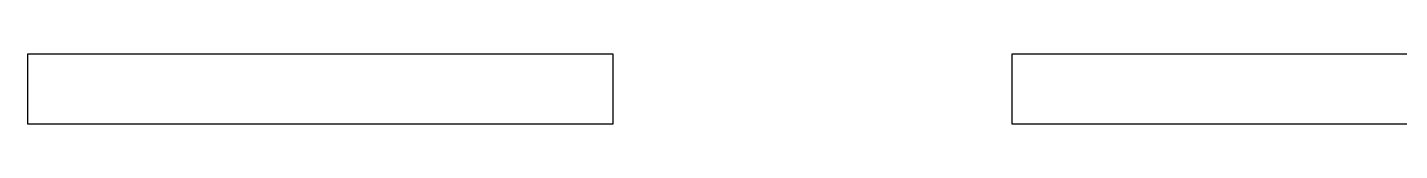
# Model space of a CAD drawing. Header units: millimetres. Extents: x 5 to 415, y 48 to 251.
# Drawn here: x 135.59 to 153.93, y 69.81 to 70.75 of the extents above; entities that cross this region are included whole.
import ezdxf

# ---------------------------------------------------------------- set-up
doc = ezdxf.new("R2010")
doc.units = ezdxf.units.MM
doc.layers.add('P', color=7, linetype='Continuous')

msp = doc.modelspace()

# ---------------------------------------------------------------- linework, layer by layer
at = {"layer": 'P'}
for points in [[(143.422, 70.75), (135.59, 70.75)], [(135.59, 70.75), (135.59, 69.815)], [(143.422, 69.815), (143.422, 70.75)], [(156.58, 70.75), (148.749, 70.75)], [(148.749, 70.75), (148.749, 69.815)], [(135.59, 69.815), (143.422, 69.815)], [(148.749, 69.815), (156.58, 69.815)]]:
    msp.add_lwpolyline(points, dxfattribs=at)

doc.saveas('drawing.dxf')
